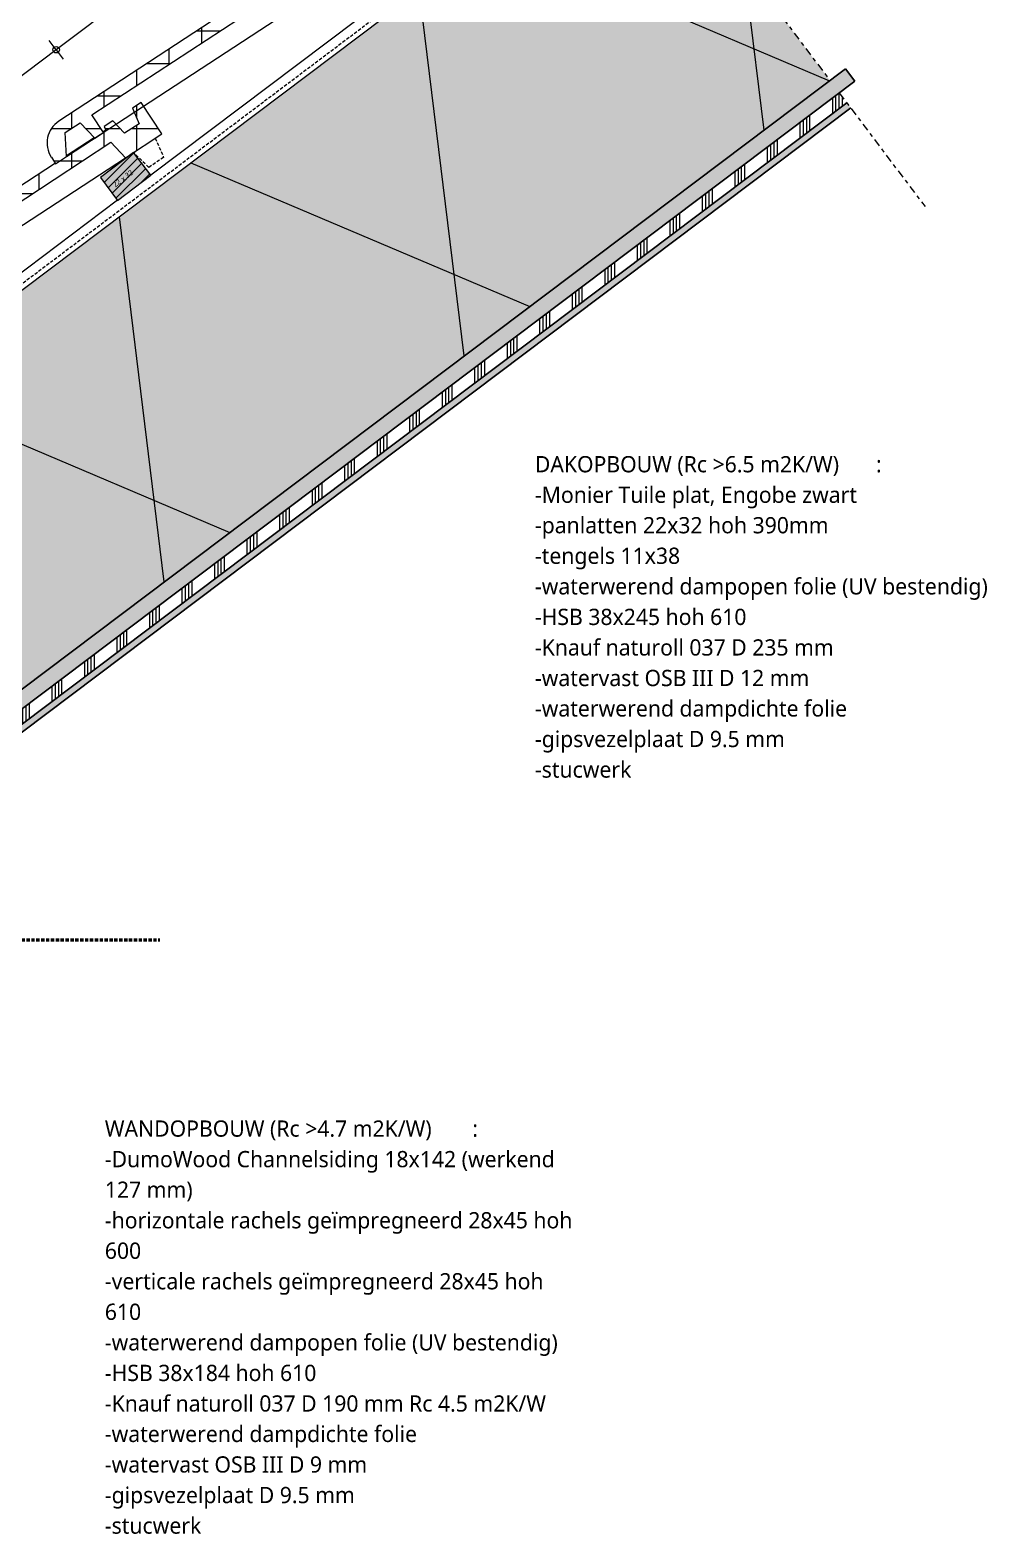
# Model space of a CAD drawing. Header units: millimetres. Extents: x 2927 to 18500, y -7154 to 6447.
# Drawn here: x 7818 to 8554, y -1406 to -249 of the extents above; entities that cross this region are included whole.
import ezdxf

# ---------------------------------------------------------------- set-up
doc = ezdxf.new("R2010")
doc.units = ezdxf.units.MM
doc.linetypes.add('MV_center', pattern=[15, 6, -3, 3, -3])
doc.linetypes.add('MV_hidden', pattern=[3.75, 2.5, -1.25])
for name, color, linetype, lineweight in [('A-ANNO-DIMS', 211, 'Continuous', 13), ('A-ANNO-DIMS-5', 211, 'Continuous', 13), ('A-ANNO-NOTE', 131, 'Continuous', 18), ('A-DETL', 90, 'Continuous', 13), ('A-DETL-GENF', 92, 'Continuous', 18), ('A-DETL-MEDM', 33, 'Continuous', 18), ('G-ANNO-TEXT', 231, 'Continuous', 13)]:
    doc.layers.add(name, color=color, linetype=linetype, lineweight=lineweight)
doc.styles.add('Segoe UI_1', font='segoeui.ttf', dxfattribs={"height": 4})
doc.styles.add('Segoe UI_3', font='segoeui.ttf', dxfattribs={"height": 12.5})
doc.styles.add('Segoe UI_B', font='segoeui.ttf', dxfattribs={"height": 12.5})
doc.dimstyles.new('2_5_mm_controle', dxfattribs={"dimscale": 304.8, "dimtxt": 13.092049, "dimasz": 0.016404, "dimexe": 0.029528, "dimexo": 0.0625, "dimgap": 0.008202, "dimtad": 1, "dimdec": 0, "dimzin": 0, "dimdsep": 46, "dimtxsty": 'Segoe UI_3', "dimblk1": 'DOTBLANK', "dimblk2": 'DOTBLANK', "dimsah": 1, "dimcen": 0.09, "dimdle": 0.029528, "dimazin": 0, "dimtfac": 1, "dimtdec": 4, "dimtix": 1, "dimtmove": 0, "dimatfit": 3, "dimfxl": 0.029528, "dimfxlon": 1, "dimtvp": 1, "dimtfill": 1, "dimtolj": 1, "dimtzin": 0, "dimarcsym": 2})
pattern_1 = [(0, (0, 0), (0, 25), []), (90, (0, 0), (-25, 1e-15), [])]

# ---------------------------------------------------------------- blocks, each defined once
blk = doc.blocks.new('42 isolatie - Type 1-4004744-Details Domera')
at = {"layer": 'A-DETL-GENF'}
blk.add_hatch(color=256, dxfattribs=at).paths.add_polyline_path([(1156.8, 245.8), (132, 245.8), (132, 0.8), (972.2, 0.8), (1144.5, 229.5)])
at = {"layer": 'A-DETL-GENF', "lineweight": 13}
h = blk.add_hatch(dxfattribs=at)
h.set_pattern_fill('FP_1', color=256, style=0, pattern_type=2)
h.set_pattern_definition([(60, (-7106.72, 250.62), (-216.506, 125), []), (120, (-7106.72, 250.62), (-216.506, -125), [])])
h.paths.add_polyline_path([(1156.8, 245.8), (132, 245.8), (132, 0.8), (972.2, 0.8), (1144.5, 229.5)])
at = {"layer": 'A-DETL-GENF'}
for p, q in [((1156.8, 245.8), (132, 245.8)), ((972.2, 0.8), (1156.8, 245.8)), ((972.2, 0.8), (1156.8, 245.8)), ((132, 0.8), (972.2, 0.8)), ((132, 0.8), (972.2, 0.8))]:
    blk.add_line(p, q, dxfattribs=at)
blk = doc.blocks.new('00 hout_rechthoekig_sls - Vuren 22x32-V142-Details Domera')
at = {"layer": 'A-DETL-GENF', "lineweight": 13}
blk.add_hatch(color=256, dxfattribs=at).paths.add_polyline_path([(32, 22), (0, 22), (0, 0), (32, 0)])
at = {"layer": 'A-DETL-MEDM', "lineweight": 13}
h = blk.add_hatch(dxfattribs=at)
h.set_pattern_fill('FP_187', color=256, style=0, pattern_type=2)
h.set_pattern_definition([(188, (6100.583, -5027.199), (0.6958655, -4.9513403), [])])
h.paths.add_polyline_path([(32, 22), (0, 22), (0, 0), (32, 0)])
at = {"layer": 'A-DETL-MEDM'}
for p, q in [((32, 22), (0, 22)), ((0, 22), (0, 0)), ((32, 22), (0, 22)), ((32, 0), (32, 22)), ((32, 0), (32, 22)), ((32, 0), (32, 22)), ((0, 0), (32, 0))]:
    blk.add_line(p, q, dxfattribs=at)
blk = doc.blocks.new('NLRS_00_DI_maskeer - Type 1-4234596-Details Domera')
at = {"layer": 'A-DETL-GENF', "linetype": 'MV_center'}
for p, q in [((9.5, 0), (-100, 0)), ((457.1, 0), (21.5, 0))]:
    blk.add_line(p, q, dxfattribs=at)
blk = doc.blocks.new('DIMBLOCK190-Details Domera')
at = {"layer": 'A-ANNO-DIMS-5'}
for p, q in [((8149.6, -29.8), (8144.1, -22.6)), ((8156.7, -24.4), (7838.1, -264.5)), ((8149.6, -29.8), (8155, -37)), ((7838.1, -264.5), (7832.7, -257.3)), ((7838.1, -264.5), (7843.5, -271.7))]:
    blk.add_line(p, q, dxfattribs=at)
for centre in [(8149.6, -29.8), (7838.1, -264.5)]:
    blk.add_circle(centre, 2.5, dxfattribs=at)
at = {"layer": 'A-ANNO-DIMS-5', "color": 0, "insert": (7971.1, -140.7), "char_height": 12.5, "width": 34.277, "attachment_point": 1, "rotation": 37, "line_spacing_factor": 1.142579, "style": 'Segoe UI_3', "bg_fill": 3, "box_fill_scale": 1.25, "bg_fill_color": 9, "bg_fill_true_color": 13158600, "bg_fill_transparency": 0}
blk.add_mtext('390', dxfattribs=at)
blk = doc.blocks.new('_DotBlank')
at = {"color": 0, "linetype": 'ByBlock', "lineweight": -2}
blk.add_line((-0.5, 0), (-1, 0), dxfattribs=at)
blk.add_circle((0, 0), 0.5, dxfattribs=at)
blk = doc.blocks.new('DIMBLOCK191-Details Domera')
at = {"layer": 'A-ANNO-DIMS-5'}
for p, q in [((7838.1, -264.5), (7519.4, -504.6)), ((7838.1, -264.5), (7832.7, -257.3)), ((7838.1, -264.5), (7843.5, -271.7)), ((7526.6, -499.2), (7521.2, -492)), ((7526.6, -499.2), (7532, -506.4))]:
    blk.add_line(p, q, dxfattribs=at)
for centre in [(7838.1, -264.5), (7526.6, -499.2)]:
    blk.add_circle(centre, 2.5, dxfattribs=at)
at = {"layer": 'A-ANNO-DIMS-5', "color": 0, "insert": (7659.6, -375.4), "char_height": 12.5, "width": 34.277, "attachment_point": 1, "rotation": 37, "line_spacing_factor": 1.142579, "style": 'Segoe UI_3', "bg_fill": 3, "box_fill_scale": 1.25, "bg_fill_color": 9, "bg_fill_true_color": 13158600, "bg_fill_transparency": 0}
blk.add_mtext('390', dxfattribs=at)

msp = doc.modelspace()

# ---------------------------------------------------------------- hatches: boundary and pattern name
at = {"layer": 'A-DETL-GENF', "lineweight": 13}
h = msp.add_hatch(dxfattribs=at)
h.set_pattern_fill('FP_2', color=253, style=0, pattern_type=2)
h.set_pattern_definition(pattern_1)
h.paths.add_polyline_path([(7837.7, -352.2), (7846.1, -346.7), (7845, -328.2), (7856.6, -320.7), (7867.7, -332.5), (7874.4, -328.1), (7865.6, -314.7), (8191.7, -101), (8202.8, -112.9), (8230.8, -94.5), (8214.9, -70.3), (8208.2, -74.6), (8213.4, -86.8), (8202.2, -94.1), (8193.2, -84.5), (8186.5, -88.9), (8187.7, -91.7), (7840.2, -319.5), (7836.2, -322.9), (7833.3, -327.2), (7831.6, -332.1), (7831.2, -337.3), (7832.2, -342.4), (7834.4, -347.1)])
h = msp.add_hatch(dxfattribs=at)
h.set_pattern_fill('FP_4', color=250, style=0, pattern_type=2)
h.set_pattern_definition([(0, (0, 0), (0, 9.476), []), (0, (0, 4.738), (0, 9.476), [4.738, -2.369])])
h.paths.add_polyline_path([(7621.7, -914.5), (8452.1, -288.7), (8444.9, -279.2), (7614.4, -904.9)])
h = msp.add_hatch(dxfattribs=at)
h.set_pattern_fill('FP_6', color=253, style=0, pattern_type=2)
h.set_pattern_definition([(90, (10, 0), (-25, 1e-15), []), (90, (12.5, 0), (-25, 1e-15), []), (90, (15, 0), (-25, 1e-15), []), (90, (17.5, 0), (-25, 1e-15), [])])
h.paths.add_polyline_path([(7778.9, -808), (8445.8, -305.3), (8440.1, -297.8), (7773.1, -800.4)])
h = msp.add_hatch(dxfattribs=at)
h.set_pattern_fill('FP_2', color=253, style=0, pattern_type=2)
h.set_pattern_definition(pattern_1)
h.paths.add_polyline_path([(7526.2, -586.9), (7534.6, -581.4), (7533.6, -562.9), (7545.1, -555.4), (7556.1, -567.1), (7562.8, -562.6), (7554.2, -549.4), (7880.2, -335.7), (7891.3, -347.6), (7919.3, -329.2), (7903.4, -305), (7896.7, -309.4), (7902, -321.5), (7890.7, -328.8), (7881.7, -319.2), (7875, -323.6), (7876.2, -326.4), (7874.2, -327.7), (7874.4, -328.1), (7867.7, -332.5), (7867.4, -332.2), (7846, -346.2), (7846.1, -346.7), (7837.7, -352.2), (7837.5, -351.8), (7528.7, -554.2), (7524.8, -557.6), (7521.8, -561.9), (7520.1, -566.8), (7519.7, -572), (7520.7, -577.1), (7523, -581.9)])
h = msp.add_hatch(dxfattribs=at)
h.set_pattern_fill('FP_5', color=253, style=0, pattern_type=2)
h.set_pattern_definition([(0, (0, 0), (20.32, 5.08), [1.676, -13.564, 1.676, -13.564, -81.28]), (0, (0, 0), (20.32, 5.08), [-30.48, 1.676, -28.804, 1.676, -13.564, -35.56]), (0, (0, 0), (20.32, 5.08), [-76.2, 1.676, -8.484, 1.676, -23.724]), (120, (7.62, 2.54), (-14.559409, 15.0576362), [1.676, -13.564, 1.676, -13.564, -81.28]), (120, (7.62, 2.54), (-14.559409, 15.0576362), [-30.48, 1.676, -28.804, 1.676, -13.564, -35.56]), (120, (7.62, 2.54), (-14.559409, 15.0576362), [-76.2, 1.676, -8.484, 1.676, -23.724]), (240, (10.16, 12.7), (-5.760591, -20.1376362), [1.676, -13.564, 1.676, -13.564, -81.28]), (240, (10.16, 12.7), (-5.760591, -20.1376362), [-30.48, 1.676, -28.804, 1.676, -13.564, -35.56]), (240, (10.16, 12.7), (-5.760591, -20.1376362), [-76.2, 1.676, -8.484, 1.676, -23.724])])
h.paths.add_polyline_path([(7781.9, -811.9), (8448.9, -309.3), (8445.8, -305.3), (7778.9, -808)])

# ---------------------------------------------------------------- linework, layer by layer
at = {"layer": 'A-DETL', "linetype": 'MV_hidden', "lineweight": 18}
for p, q in [((7612, -595), (8283.1, -89.3)), ((7914.3, -332.5), (7920.7, -347.4)), ((7909.2, -355), (7897.6, -343.5)), ((7920.7, -347.4), (7909.2, -355))]:
    msp.add_line(p, q, dxfattribs=at)
at = {"layer": 'A-DETL', "lineweight": 18}
for p, q in [((8187.7, -91.7), (7840.2, -319.5)), ((7865.6, -314.7), (8191.7, -101)), ((7846.1, -346.7), (8202.8, -112.9)), ((8196.7, -145.6), (7910.8, -361)), ((7903.4, -305), (7896.7, -309.4)), ((7896.7, -309.4), (7902, -321.5)), ((7919.3, -329.2), (7903.4, -305)), ((7845, -328.2), (7856.6, -320.7)), ((7856.6, -320.7), (7867.7, -332.5)), ((7874.4, -328.1), (7865.6, -314.7)), ((7881.7, -319.2), (7875, -323.6)), ((7875, -323.6), (7876.2, -326.4)), ((7890.7, -328.8), (7881.7, -319.2)), ((7902, -321.5), (7890.7, -328.8)), ((7846.1, -346.7), (7845, -328.2)), ((7867.4, -332.2), (7846, -346.2)), ((7867.7, -332.5), (7874.4, -328.1)), ((7876.2, -326.4), (7874.2, -327.7)), ((7891.3, -347.6), (7919.3, -329.2)), ((7554.2, -549.4), (7880.2, -335.7)), ((7837.7, -352.2), (7846.1, -346.7)), ((7880.2, -335.7), (7891.3, -347.6)), ((7837.5, -351.8), (7528.7, -554.2)), ((7593.9, -542.5), (7891.3, -347.6)), ((7834.4, -347.1), (7837.7, -352.2)), ((7885.3, -380.3), (7599.4, -595.8))]:
    msp.add_line(p, q, dxfattribs=at)
at = {"layer": 'A-DETL', "lineweight": 25}
for p, q in [((8444.9, -279.2), (7614.4, -904.9)), ((7621.7, -914.5), (8452.1, -288.7)), ((8452.1, -288.7), (8444.9, -279.2)), ((7778.9, -808), (8445.8, -305.3)), ((7781.9, -811.9), (8448.9, -309.3))]:
    msp.add_line(p, q, dxfattribs=at)
at = {"layer": 'A-DETL', "linetype": 'MV_hidden', "lineweight": 50}
msp.add_line((7717.8, -949.1), (7917.8, -949.1), dxfattribs=at)
at = {"layer": 'A-DETL', "lineweight": 18}
msp.add_arc((7851.1, -336.2), 20, 123.2423, 213.2423, dxfattribs=at)

# ---------------------------------------------------------------- block references
at = {"layer": 'A-DETL-GENF', "linetype": 'MV_center', "rotation": 126.9999999999997}
msp.add_blockref('NLRS_00_DI_maskeer - Type 1-4234596-Details Domera', (8445.8, -305.3), dxfattribs=at)
at = {"layer": 'A-DETL-GENF', "rotation": 216.9999999999999}
msp.add_blockref('42 isolatie - Type 1-4004744-Details Domera', (8390.4, -12.4), dxfattribs=at)
at = {"layer": 'A-DETL-MEDM', "lineweight": 13, "rotation": 217.0000000000005}
msp.add_blockref('00 hout_rechthoekig_sls - Vuren 22x32-V142-Details Domera', (7897.6, -343.5), dxfattribs=at)

# ---------------------------------------------------------------- texts
at = {"layer": 'A-ANNO-NOTE', "lineweight": 13, "insert": (7881.1, -367.3), "char_height": 4, "width": 23.65, "attachment_point": 1, "rotation": 37, "style": 'Segoe UI_1'}
msp.add_mtext('22 x 32', dxfattribs=at)
msp.add_mtext('22 x 32', dxfattribs=at)
at = {"layer": 'G-ANNO-TEXT', "color": 7, "char_height": 12.5, "attachment_point": 1}
for s, insert, width, style in [('DAKOPBOUW (Rc >6.5 m2K/W)', (8206.1, -577), 317.869, 'Segoe UI_B'), (':', (8468.3, -577), 4.409, 'Segoe UI_3'), ('-Monier Tuile plat, Engobe zwart ', (8206.1, -600.5), 312.257, 'Segoe UI_3'), ('-panlatten 22x32 hoh 390mm', (8206.1, -623.9), 279.789, 'Segoe UI_3'), ('-tengels 11x38', (8206.1, -647.4), 138.692, 'Segoe UI_3'), ('-waterwerend dampopen folie (UV bestendig)', (8206.1, -670.9), 430.105, 'Segoe UI_3'), ('-HSB 38x245 hoh 610', (8206.1, -694.4), 204.029, 'Segoe UI_3'), ('-Knauf naturoll 037 D 235 mm ', (8206.1, -717.9), 292.215, 'Segoe UI_3'), ('-watervast OSB III D 12 mm', (8206.1, -741.4), 258.143, 'Segoe UI_3'), ('-waterwerend dampdichte folie', (8206.1, -764.8), 294.219, 'Segoe UI_3'), ('-gipsvezelplaat D 9.5 mm', (8206.1, -788.3), 238.502, 'Segoe UI_3'), ('-stucwerk', (8206.1, -811.8), 90.19, 'Segoe UI_3'), ('WANDOPBOUW (Rc >4.7 m2K/W)', (7875.5, -1087.9), 342.321, 'Segoe UI_B'), (':', (8158, -1087.9), 4.409, 'Segoe UI_3'), ('-DumoWood Channelsiding 18x142 (werkend ', (7875.5, -1111.4), 434.114, 'Segoe UI_3'), ('127 mm) ', (7875.5, -1134.9), 90.19, 'Segoe UI_3'), ('-horizontale rachels geïmpregneerd 28x45 hoh ', (7875.5, -1158.4), 446.139, 'Segoe UI_3'), ('600', (7875.5, -1181.8), 34.873, 'Segoe UI_3'), ('-verticale rachels geïmpregneerd 28x45 hoh ', (7875.5, -1205.3), 418.481, 'Segoe UI_3'), ('610', (7875.5, -1228.8), 34.873, 'Segoe UI_3'), ('-waterwerend dampopen folie (UV bestendig)', (7875.5, -1252.3), 430.105, 'Segoe UI_3'), ('-HSB 38x184 hoh 610', (7875.5, -1275.8), 204.029, 'Segoe UI_3'), ('-Knauf naturoll 037 D 190 mm Rc 4.5 m2K/W', (7875.5, -1299.3), 425.295, 'Segoe UI_3'), ('-waterwerend dampdichte folie', (7875.5, -1322.7), 294.219, 'Segoe UI_3'), ('-watervast OSB III D 9 mm', (7875.5, -1346.2), 246.519, 'Segoe UI_3'), ('-gipsvezelplaat D 9.5 mm', (7875.5, -1369.7), 238.502, 'Segoe UI_3'), ('-stucwerk', (7875.5, -1393.2), 90.19, 'Segoe UI_3')]:
    msp.add_mtext(s, dxfattribs=dict(at, insert=insert, width=width, style=style))

# ---------------------------------------------------------------- next in the draw order: dimensions: what is measured, and where the dimension line sits
at = {"layer": 'A-ANNO-DIMS'}
dim = msp.add_linear_dim(base=(7838.1, -264.5), p1=(8155, -37), p2=(7843.5, -271.7), angle=37, dimstyle='2_5_mm_controle', override={"dimpost": '<>', "dimfxl": 390}, dxfattribs=at)
dim.commit()
dim.dimension.update_dxf_attribs({"geometry": 'DIMBLOCK190-Details Domera', "text_midpoint": (7988.4, -140)})

# ---------------------------------------------------------------- next in the draw order: dimensions: what is measured, and where the dimension line sits
dim = msp.add_linear_dim(base=(7526.6, -499.2), p1=(7843.5, -271.7), p2=(7532, -506.4), angle=37, dimstyle='2_5_mm_controle', override={"dimpost": '<>', "dimfxl": 390}, dxfattribs=at)
dim.commit()
dim.dimension.update_dxf_attribs({"geometry": 'DIMBLOCK191-Details Domera', "text_midpoint": (7677, -374.7)})

doc.saveas('drawing.dxf')
